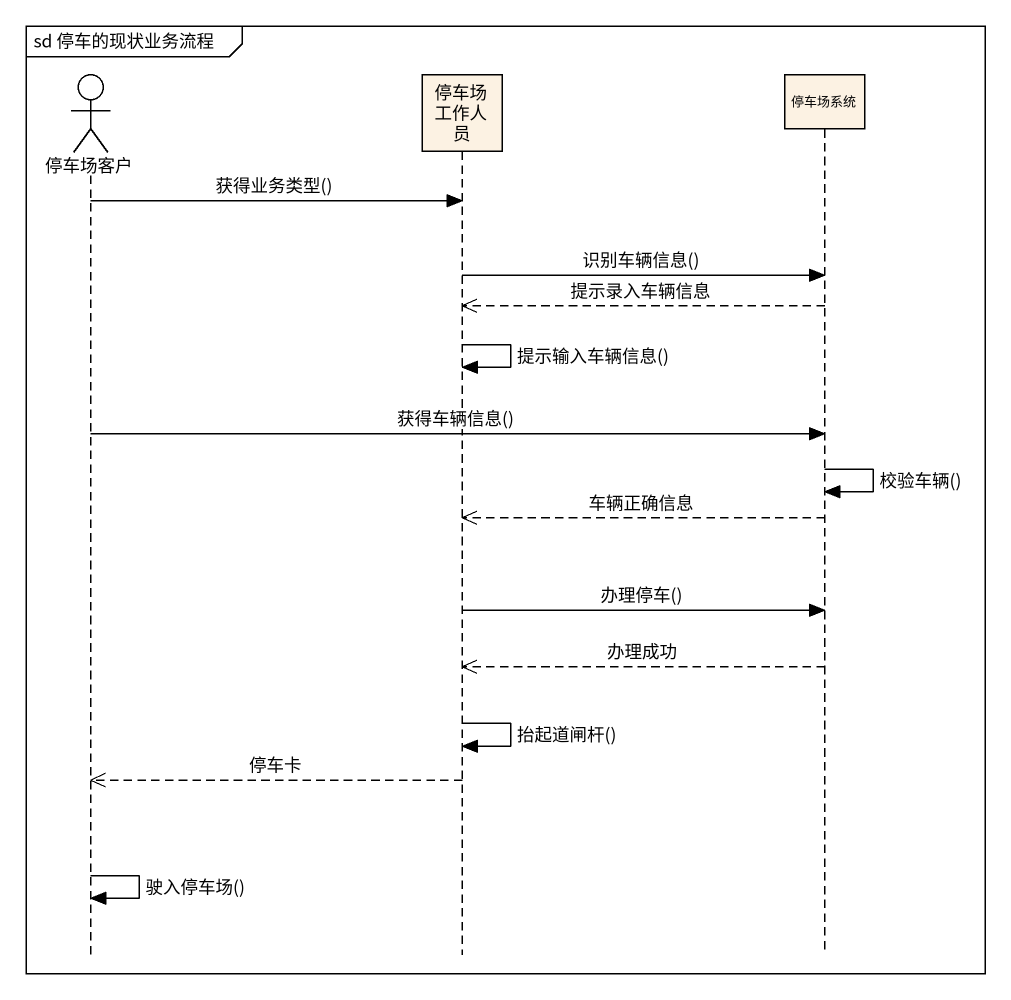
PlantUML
@startuml
mainframe sd 停车的现状业务流程
hide footbox
actor 停车场客户
participant 停车场工作人员
participant 停车场系统

停车场客户 -> 停车场工作人员 : 获得业务类型()
停车场工作人员 -> 停车场系统 : 识别车辆信息()
停车场系统 -->> 停车场工作人员 : 提示录入车辆信息
停车场工作人员 -> 停车场工作人员 : 提示输入车辆信息()
停车场客户 -> 停车场系统 : 获得车辆信息()
停车场系统 -> 停车场系统 : 校验车辆()
停车场系统 -->> 停车场工作人员 : 车辆正确信息
停车场工作人员 -> 停车场系统 : 办理停车()
停车场系统 -->> 停车场工作人员 : 办理成功
停车场工作人员 -> 停车场工作人员 : 抬起道闸杆()
停车场工作人员 -->> 停车场客户 : 停车卡
停车场客户 -> 停车场客户 : 驶入停车场()
@enduml
